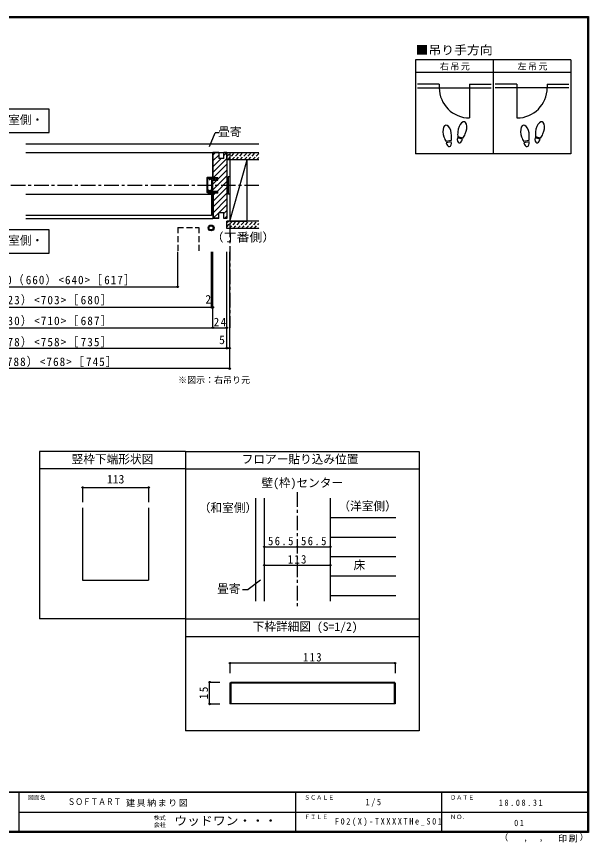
# Model space of a CAD drawing. Units: millimetres at full size, sheet at 1:5, with parts at other scales. Extents: x -973 to 977, y -718 to 696.
# Drawn here: x -3 to 977, y -718 to 696 of the extents above; entities that cross this region are included whole.
import ezdxf
from ezdxf.enums import TextEntityAlignment as Align

# ---------------------------------------------------------------- set-up
doc = ezdxf.new("R2010")
doc.units = ezdxf.units.MM
doc.header["$LTSCALE"] = 5
doc.header["$PDMODE"] = 32
doc.header["$PDSIZE"] = 2.5
for name, pattern in [('CHAIN1', [8, 5, -1, 1, -1]), ('DASHED1', [1.8, 1.2, -0.6]), ('DASHED2', [3, 2, -1])]:
    doc.linetypes.add(name, pattern=pattern)
for name, color, linetype in [('0-0_補助線', 7, 'Continuous'), ('0-1_通り芯', 4, 'CHAIN1'), ('0-2_柱', 3, 'Continuous'), ('0-3_仕上げ', 2, 'Continuous'), ('0-4_枠', 3, 'Continuous'), ('0-6_扉', 6, 'Continuous'), ('0-7_金物', 7, 'Continuous'), ('0-8_戸当り', 7, 'Continuous'), ('0-A_文字', 7, 'Continuous'), ('0-B_寸法', 7, 'Continuous'), ('0-C_ハッチ', 4, 'Continuous'), ('1-4_枠', 3, 'Continuous'), ('1-B_寸法', 4, 'Continuous'), ('F-0_補助線', 7, 'Continuous'), ('F-1_枠', 6, 'Continuous'), ('F-A_文字', 7, 'Continuous')]:
    doc.layers.add(name, color=color, linetype=linetype)
doc.styles.add('HGP明朝B', font='')
doc.styles.add('ＭＳ ゴシック', font='')
doc.styles.get('HGP明朝B').set_extended_font_data('HGP明朝B')
doc.styles.get('ＭＳ ゴシック').set_extended_font_data('MS Gothic')

# ---------------------------------------------------------------- blocks, each defined once
blk = doc.blocks.new('01')
at = {"layer": '0-0_補助線'}
for p, q in [((-5.765, 14.562), (-5.765, -9.938)), ((-4.765, 15.562), (3.935, 15.562)), ((4.133, 15.036), (2.233, 13.586)), ((11.735, 12.512), (8.735, 14.412)), ((-4.265, -8.938), (-4.265, 14.062)), ((-4.265, 14.062), (-2.165, 14.062)), ((-2.165, 14.062), (-2.165, 12.062)), ((-2.165, 12.062), (-0.965, 12.062)), ((-0.965, 14.062), (1.735, 14.062)), ((-0.965, 12.062), (-0.965, 14.062)), ((1.348, 14.049), (-0.37, 13.576)), ((0.901, 12.76), (0.04, 12.448)), ((1.735, 13.812), (1.735, 14.062)), ((1.735, 13.762), (1.735, 13.512)), ((4.235, 13.512), (1.735, 13.512)), ((2.235, 12.312), (1.735, 12.312)), ((2.735, -6.438), (2.735, 11.812)), ((4.235, 13.262), (4.235, 13.512)), ((8.735, 11.762), (4.235, 11.762)), ((8.735, 11.012), (11.735, 12.512)), ((8.735, 11.012), (8.735, 11.762)), ((-5.265, -10.438), (1.735, -10.438)), ((0.93, -13.548), (-5.265, -10.438)), ((-4.265, -8.938), (-0.265, -8.938)), ((-1.282, -8.784), (-3.773, -8.007)), ((1.244, -12.923), (-3.705, -10.438)), ((-0.734, -7.488), (-3.356, -6.67)), ((-0.265, -8.889), (-0.265, -8.938)), ((2.235, -6.938), (0.275, -6.938)), ((1.735, -9.738), (0.532, -8.486)), ((1.735, -10.438), (1.735, -9.738)), ((2.835, -11.938), (2.835, -9.438)), ((3.535, -11.938), (3.535, -10.438)), ((3.535, -10.438), (8.735, -10.438)), ((8.735, -8.188), (8.735, -8.938)), ((8.735, -10.438), (8.735, -11.588))]:
    blk.add_line(p, q, dxfattribs=at)
for points in [[(4.235, 13.262), (8.735, 13.262), (8.735, 14.412)], [(8.735, -8.938), (4.235, -8.938), (4.235, 11.762)], [(3.535, -10.438), (3.535, -9.438), (2.735, -9.438), (2.735, -8.338), (0.398, -8.338)], [(8.735, -8.188), (11.735, -9.688), (8.735, -11.588)]]:
    blk.add_lwpolyline(points, dxfattribs=at)
for centre, radius, start, end in [((-4.765, 14.562), 1, 90, 180), ((3.935, 15.262), 0.3, 311.34778, 90), ((-0.165, 13.012), 0.6, 106.79003, 180), ((-0.165, 13.012), 0.6, 180, 293.33765), ((1.735, 13.312), 1, 213.47738, 270), ((1.435, 13.762), 0.3, 0, 106.79003), ((2.035, 13.812), 0.3, 180, 311.34778), ((2.235, 11.812), 0.5, 0, 90), ((-5.265, -9.938), 0.5, 180, 270), ((-3.565, -7.338), 0.7, 72.67017, 252.67017), ((-0.925, -7.638), 1.2, 252.67017, 311.40962), ((0.275, -8.138), 1.2, 90, 147.21126), ((0.235, -8.889), 0.5, 53.61521, 180), ((0.398, -9.138), 0.8, 90, 131.40962), ((1.735, -11.938), 1.8, 243.42485, 360), ((1.735, -11.938), 1.1, 243.42485, 360), ((2.235, -6.438), 0.5, 270, 0)]:
    blk.add_arc(centre, radius, start, end, dxfattribs=at)

msp = doc.modelspace()

# ---------------------------------------------------------------- linework, layer by layer
at = {"layer": '0-1_通り芯'}
for p, q in [((362.506, 463), (362.506, 163.184)), ((412.506, 406.5), (-409.2, 406.5)), ((478.153, -118.5), (478.153, -315.007))]:
    msp.add_line(p, q, dxfattribs=at)
at = {"layer": '0-2_柱', "color": 7}
msp.add_line((362.506, 345.684), (392.506, 450.684), dxfattribs=at)
at = {"layer": '0-2_柱'}
msp.add_lwpolyline([(392.506, 450.684), (362.506, 450.684), (362.506, 345.684), (392.506, 345.684)], close=True, dxfattribs=at)
at = {"layer": '0-3_仕上げ'}
for p, q in [((13.153, 478), (412.506, 478)), ((333.432, 463), (412.506, 463)), ((357.506, 450.684), (357.506, 463)), ((412.506, 450.684), (357.506, 450.684)), ((412.506, 345.684), (357.506, 345.684)), ((357.506, 333.184), (357.506, 345.684)), ((412.506, 333.184), (357.506, 333.184)), ((406.653, -128.5), (406.653, -305.007))]:
    msp.add_line(p, q, dxfattribs=at)
at = {"layer": '0-3_仕上げ', "color": 4}
for p, q in [((534.653, -161.801), (646.653, -161.801)), ((534.653, -195.103), (646.653, -195.103)), ((534.653, -228.404), (646.653, -228.404)), ((534.653, -261.706), (646.653, -261.706)), ((534.653, -295.007), (646.653, -295.007))]:
    msp.add_line(p, q, dxfattribs=at)
at = {"layer": '0-4_枠', "color": 4}
for p, q in [((13.153, 463), (333.432, 463)), ((13.153, 350), (333.432, 350)), ((110.653, -110.266), (110.653, -135.266))]:
    msp.add_line(p, q, dxfattribs=at)
at = {"layer": '0-4_枠'}
for p, q in [((343.506, 463), (333.506, 463)), ((333.506, 419.5), (333.506, 463)), ((343.506, 462.5), (334.006, 462.5)), ((334.006, 419.5), (334.006, 462.5)), ((343.506, 463), (343.506, 453)), ((352.506, 453), (343.506, 453)), ((352.506, 453), (352.506, 463)), ((357.506, 463), (352.506, 463)), ((333.506, 397.2), (333.506, 415.8)), ((333.506, 397.2), (342.006, 397.2)), ((342.006, 393.5), (342.006, 397.2)), ((342.006, 393.5), (333.506, 393.5)), ((333.506, 393.5), (333.506, 350)), ((334.006, 393.5), (334.006, 350.5)), ((343.506, 350), (343.506, 360)), ((352.506, 360), (343.506, 360)), ((343.506, 350), (333.506, 350)), ((343.506, 350.5), (334.006, 350.5)), ((36.653, -48.5), (36.653, -335.007)), ((286.653, -48.5), (36.653, -48.5)), ((286.653, -48.5), (286.653, -335.007)), ((286.653, -78.5), (36.653, -78.5)), ((421.653, -128.5), (421.653, -305.007)), ((534.653, -128.5), (534.653, -305.007)), ((110.653, -145.266), (110.653, -268.925)), ((223.653, -145.266), (223.653, -268.925)), ((110.653, -268.925), (223.653, -268.925)), ((286.653, -335.007), (36.653, -335.007))]:
    msp.add_line(p, q, dxfattribs=at)
for points in [[(357.506, 463), (357.506, 350), (352.506, 350), (352.506, 360)], [(333.506, 415.8), (342.006, 415.8), (342.006, 419.5), (333.506, 419.5)]]:
    msp.add_lwpolyline(points, dxfattribs=at)
at = {"layer": '0-4_枠', "color": 4}
msp.add_lwpolyline([(110.653, -110.266), (223.653, -110.266), (223.653, -135.266)], dxfattribs=at)
at = {"layer": '0-4_枠', "color": 7}
for p in [(110.653, -110.266), (223.653, -110.266)]:
    msp.add_point(p, dxfattribs=at)
at = {"layer": '0-6_扉'}
for p, q in [((331.506, 391), (13.153, 391)), ((331.506, 391), (331.506, 355)), ((331.506, 355), (13.153, 355))]:
    msp.add_line(p, q, dxfattribs=at)
at = {"layer": '0-6_扉', "linetype": 'DASHED2'}
msp.add_line((273.512, 334.908), (273.512, 293.184), dxfattribs=at)
msp.add_lwpolyline([(273.512, 334.908), (309.512, 334.908), (309.512, 293.184)], dxfattribs=at)
at = {"layer": '0-7_金物'}
for p, q in [((358.006, 415.5), (357.506, 415.5)), ((360.006, 416.5), (358.006, 416.5)), ((358.006, 416.5), (358.006, 396.5)), ((360.006, 421.5), (360.006, 391.5)), ((362.506, 421.5), (360.006, 421.5)), ((362.506, 421.5), (362.506, 391.5)), ((358.006, 397.5), (357.506, 397.5)), ((360.006, 396.5), (358.006, 396.5)), ((362.506, 391.5), (360.006, 391.5))]:
    msp.add_line(p, q, dxfattribs=at)
for radius in [5, 3.5]:
    msp.add_circle((330.555, 333.957), radius, dxfattribs=at)
at = {"layer": '0-8_戸当り', "color": 2}
for p, q in [((721.239, 580.308), (684.139, 580.308)), ((721.239, 580.308), (721.239, 574.008)), ((773.039, 580.308), (773.039, 522.208)), ((773.039, 580.308), (810.139, 580.308)), ((854.239, 580.308), (817.139, 580.308)), ((854.239, 580.308), (854.239, 522.208)), ((906.039, 580.308), (906.039, 574.008)), ((906.039, 580.308), (943.139, 580.308)), ((684.139, 574.008), (810.139, 574.008)), ((943.139, 574.008), (817.139, 574.008))]:
    msp.add_line(p, q, dxfattribs=at)
at = {"layer": '0-8_戸当り', "color": 3}
for p, q in [((741.457, 483.378), (732.811, 481.853)), ((741.822, 481.31), (733.175, 479.785)), ((760.924, 485.706), (752.444, 487.978)), ((761.468, 487.735), (752.987, 490.007)), ((874.457, 483.378), (865.811, 481.853)), ((874.822, 481.31), (866.175, 479.785)), ((893.924, 485.706), (885.444, 487.978)), ((894.468, 487.735), (885.987, 490.007))]:
    msp.add_line(p, q, dxfattribs=at)
at = {"layer": '0-8_戸当り', "color": 2}
for centre, start, end in [((773.039, 574.008), 180, 270), ((854.239, 574.008), 270, 0)]:
    msp.add_arc(centre, 51.8, start, end, dxfattribs=at)
at = {"layer": '0-8_戸当り', "color": 3}
for centre, major_axis, ratio, start_param, end_param in [((734.795, 495.877), (-2.445, 13.867), 0.5, 4.34059143, 8.22577918), ((760.713, 501.878), (3.644, 13.601), 0.5, 4.34059143, 8.22577918), ((867.795, 495.877), (-2.445, 13.867), 0.5, 4.34059143, 8.22577918), ((893.713, 501.878), (3.644, 13.601), 0.5, 4.34059143, 8.22577918), ((760.609, 501.489), (4.416, 16.48), 0.4, 1.85063327, 2.44287679), ((760.609, 501.489), (4.416, 16.48), 0.4, 3.84030852, 4.43255203), ((893.609, 501.489), (4.416, 16.48), 0.4, 1.85063327, 2.44287679), ((893.609, 501.489), (4.416, 16.48), 0.4, 3.84030852, 4.43255203), ((734.865, 495.481), (-2.963, 16.802), 0.4, 1.85063327, 2.44287679), ((737.498, 480.548), (-1.27, 7.205), 0.6, 1.57079633, 4.71238898), ((734.865, 495.481), (-2.963, 16.802), 0.4, 3.84030852, 4.43255203), ((756.684, 486.842), (1.894, 7.067), 0.6, 1.57079633, 4.71238898), ((867.865, 495.481), (-2.963, 16.802), 0.4, 1.85063327, 2.44287679), ((870.498, 480.548), (-1.27, 7.205), 0.6, 1.57079633, 4.71238898), ((867.865, 495.481), (-2.963, 16.802), 0.4, 3.84030852, 4.43255203), ((889.684, 486.842), (1.894, 7.067), 0.6, 1.57079633, 4.71238898)]:
    msp.add_ellipse(centre, major_axis=major_axis, ratio=ratio, start_param=start_param, end_param=end_param, dxfattribs=at)
at = {"layer": '0-A_文字', "color": 3}
for p, q in [((946.639, 621.667), (680.639, 621.667)), ((680.639, 621.667), (680.639, 460.667)), ((813.639, 621.667), (813.639, 460.667)), ((946.639, 621.667), (946.639, 460.667)), ((680.639, 600.667), (946.639, 600.667)), ((946.639, 460.667), (680.639, 460.667)), ((286.653, -48.5), (286.653, -526.5)), ((286.653, -48.5), (686.653, -48.5)), ((286.653, -78.5), (686.653, -78.5)), ((286.653, -335.007), (686.653, -335.007)), ((286.653, -365.026), (686.653, -365.026))]:
    msp.add_line(p, q, dxfattribs=at)
at = {"layer": '0-A_文字'}
for p, q in [((53.153, 537.277), (-46.847, 537.277)), ((327.63, 473.26), (337.593, 496.982)), ((344.186, 496.982), (337.593, 496.982)), ((415.153, -269.016), (394.073, -284.825)), ((384.229, -284.825), (394.073, -284.825))]:
    msp.add_line(p, q, dxfattribs=at)
msp.add_lwpolyline([(-46.847, 497.277), (53.153, 497.277), (53.153, 537.277)], dxfattribs=at)
msp.add_lwpolyline([(53.153, 330.908), (-46.847, 330.908), (-46.847, 290.908), (53.153, 290.908)], close=True, dxfattribs=at)
at = {"layer": '0-A_文字', "color": 3}
msp.add_lwpolyline([(686.653, -48.5), (686.653, -526.5), (286.653, -526.5)], dxfattribs=at)
at = {"layer": '0-B_寸法', "color": 4}
for p, q in [((273.512, 233.184), (273.512, 293.184)), ((331.506, 198.184), (331.506, 293.184)), ((333.506, 163.184), (333.506, 293.184)), ((357.506, 128.184), (357.506, 293.184)), ((362.506, 93.184), (362.506, 293.184)), ((-320.2, 233.184), (273.512, 233.184)), ((-330.2, 198.184), (333.506, 198.184)), ((-354.2, 163.184), (357.506, 163.184)), ((-359.2, 128.184), (362.506, 128.184)), ((362.506, 93.184), (-359.2, 93.184)), ((421.653, -211.753), (534.653, -211.753)), ((421.653, -243.138), (534.653, -243.138))]:
    msp.add_line(p, q, dxfattribs=at)
at = {"layer": '0-B_寸法'}
for p in [(273.512, 233.184), (331.506, 198.184), (333.506, 198.184), (333.506, 163.184), (357.506, 163.184), (357.506, 128.184), (362.506, 128.184), (362.506, 93.184), (421.653, -211.753), (478.153, -211.753), (534.653, -211.753), (421.653, -243.138), (534.653, -243.138)]:
    msp.add_point(p, dxfattribs=at)
at = {"layer": '0-C_ハッチ'}
for p, q in [((334.006, 459.115), (337.392, 462.5)), ((334.006, 449.215), (343.506, 458.715)), ((334.006, 439.316), (347.691, 453)), ((334.006, 429.416), (357.506, 452.916)), ((352.506, 457.816), (357.506, 462.816)), ((334.006, 419.517), (357.506, 443.017)), ((342.006, 417.617), (357.506, 433.117)), ((333.506, 399.218), (357.506, 423.218)), ((333.506, 409.117), (340.189, 415.8)), ((341.388, 397.2), (357.506, 413.318)), ((334.006, 379.919), (357.506, 403.419)), ((334.006, 370.019), (357.506, 393.519)), ((334.006, 389.818), (337.688, 393.5)), ((334.006, 360.12), (357.506, 383.62)), ((343.786, 360), (357.506, 373.72)), ((334.286, 350.5), (343.506, 359.72)), ((352.506, 358.821), (357.506, 363.821)), ((353.585, 350), (357.506, 353.921))]:
    msp.add_line(p, q, dxfattribs=at)
at = {"layer": '0-C_ハッチ', "linetype": 'DASHED1'}
for p, q in [((357.506, 456.201), (364.49, 463.184)), ((359.061, 450.684), (371.561, 463.184)), ((366.132, 450.684), (378.632, 463.184)), ((373.203, 450.684), (385.703, 463.184)), ((380.274, 450.684), (392.774, 463.184)), ((387.345, 450.684), (399.845, 463.184)), ((394.416, 450.684), (406.916, 463.184)), ((401.487, 450.684), (412.506, 461.703)), ((408.558, 450.684), (412.506, 454.632)), ((357.506, 335.993), (367.198, 345.684)), ((357.506, 343.064), (360.127, 345.684)), ((361.769, 333.184), (374.269, 345.684)), ((368.84, 333.184), (381.34, 345.684)), ((375.911, 333.184), (388.411, 345.684)), ((382.982, 333.184), (395.482, 345.684)), ((390.053, 333.184), (402.553, 345.684)), ((397.124, 333.184), (409.624, 345.684)), ((404.195, 333.184), (412.506, 341.495)), ((411.267, 333.184), (412.506, 334.424))]:
    msp.add_line(p, q, dxfattribs=at)
at = {"layer": '1-4_枠'}
for p, q in [((362.903, -445.031), (362.903, -480.763)), ((364.153, -444.513), (364.153, -480.763)), ((645.403, -445.031), (643.635, -443.263)), ((645.403, -445.031), (645.403, -480.763)), ((645.403, -480.763), (362.903, -480.763))]:
    msp.add_line(p, q, dxfattribs=at)
for points in [[(362.903, -445.031), (364.671, -443.263), (643.635, -443.263)], [(364.153, -444.513), (644.153, -444.513), (644.153, -480.763)]]:
    msp.add_lwpolyline(points, dxfattribs=at)
at = {"layer": '1-B_寸法'}
for p, q in [((645.403, -410.763), (362.903, -410.763)), ((362.903, -410.763), (362.903, -428.263)), ((645.403, -410.763), (645.403, -428.263)), ((327.903, -480.763), (327.903, -443.263)), ((327.903, -443.263), (345.403, -443.263)), ((327.903, -480.763), (345.403, -480.763))]:
    msp.add_line(p, q, dxfattribs=at)
at = {"layer": '1-B_寸法', "color": 7}
for p in [(362.903, -410.763), (645.403, -410.763), (327.903, -443.263), (327.903, -480.763)]:
    msp.add_point(p, dxfattribs=at)
at = {"layer": 'F-1_枠'}
for p, q in [((-973.347, 695.833), (976.653, 695.833)), ((-973.347, 695), (976.653, 695)), ((-973.347, 694.167), (976.653, 694.167)), ((974.986, 695.833), (974.986, -700.833)), ((975.82, 695.833), (975.82, -700.833)), ((976.653, 695.833), (976.653, -700.833)), ((976.653, -631.667), (-973.347, -631.667)), ((976.653, -632.5), (-973.347, -632.5)), ((1.653, -632.5), (1.653, -699.167)), ((474.986, -632.5), (474.986, -699.167)), ((724.986, -632.5), (724.986, -699.167)), ((1.653, -665.833), (974.986, -665.834)), ((976.653, -699.167), (-973.347, -699.167)), ((976.653, -700), (-973.347, -700)), ((976.653, -700.833), (-973.347, -700.833))]:
    msp.add_line(p, q, dxfattribs=at)

# ---------------------------------------------------------------- block references
at = {"layer": '0-0_補助線'}
msp.add_blockref('01', (329.271, 405.088), dxfattribs=at)

# ---------------------------------------------------------------- texts
at = {"layer": '0-4_枠', "color": 7, "style": 'ＭＳ ゴシック'}
for s, p in [('竪枠下端形状図', (91.653, -73.5)), ('113', (152.153, -107.766))]:
    msp.add_text(s, height=14.66, dxfattribs=at).set_placement(p, align=Align.BOTTOM_LEFT)
at = {"layer": '0-A_文字', "style": 'ＭＳ ゴシック', "width": 1.1}
for s, p in [('■吊り手方向', (680.639, 626.667)), ('（丁番側）', (330.188, 306.29))]:
    msp.add_text(s, height=14.66, dxfattribs=at).set_placement(p, align=Align.BOTTOM_LEFT)
at = {"layer": '0-A_文字', "style": 'ＭＳ ゴシック'}
for s, height, p in [('和室側・', 14.66, (-36.847, 507.277)), ('畳寄', 14.66, (342.593, 486.982)), ('洋室側・', 14.66, (-36.847, 300.908)), ('※図示：右吊り元', 11, (274.044, 64.935)), ('フロアー貼り込み位置', 14.66, (382.903, -73.5)), ('壁(枠)センター', 14.66, (416.653, -114.091)), ('（和室側）', 14.66, (309.413, -156.697)), ('（洋室側）', 14.66, (548.408, -153.895)), ('床', 14.66, (574.428, -255.055)), ('畳寄', 14.66, (340.801, -295.266)), ('下枠詳細図 (S=1/2)', 14.66, (401.653, -360.016))]:
    msp.add_text(s, height=height, dxfattribs=at).set_placement(p, align=Align.BOTTOM_LEFT)
at = {"layer": '0-A_文字', "char_height": 11, "attachment_point": 7, "style": 'ＭＳ ゴシック'}
for s, insert in [('\\T1.17;右吊元', (722.139, 603.667)), ('\\T1.17;左吊元', (855.139, 603.667))]:
    msp.add_mtext(s, dxfattribs=dict(at, insert=insert))
at = {"layer": '0-B_寸法', "style": 'ＭＳ ゴシック'}
for s, p in [('2', (320.756, 200.184)), ('5', (344.269, 130.684))]:
    msp.add_text(s, height=14.66, dxfattribs=at).set_placement(p, align=Align.BOTTOM_LEFT)
at = {"layer": '0-B_寸法', "char_height": 14.66, "attachment_point": 7, "style": 'ＭＳ ゴシック'}
for s, insert in [('\\T1.18;\\W0.95;有効開口寸法＝730（660）<640>［617］', (-199.597, 235.684)), ('\\T1.2;\\W0.95;ＤＷ＝793（723）<703>［680］', (-154.597, 201.337)), ('\\T1.2;\\W0.95;枠内＝800（730）<710>［687］', (-154.597, 165.684)), ('\\T1.27;\\W0.95;24', (334.881, 165.684)), ('\\T1.2;\\W0.95;枠外＝848（778）<758>［735］', (-154.597, 129.491)), ('\\T1.19;\\W0.95;ＲＯＷ＝858（788）<768>［745］', (-165.847, 95.684)), ('\\T1.28;\\W0.9;56.5', (428.028, -209.253)), ('\\T1.28;\\W0.9;56.5', (484.528, -209.253)), ('\\T1.27;\\W0.9;113', (461.903, -240.638))]:
    msp.add_mtext(s, dxfattribs=dict(at, insert=insert))
at = {"layer": '1-B_寸法', "color": 7, "insert": (487.903, -408.263), "char_height": 14.66, "attachment_point": 7, "style": 'ＭＳ ゴシック'}
msp.add_mtext('\\T1.27;\\W0.9;113', dxfattribs=at)
at = {"layer": '1-B_寸法', "color": 7, "insert": (325.403, -472.638), "char_height": 14.66, "attachment_point": 7, "rotation": 90, "style": 'ＭＳ ゴシック'}
msp.add_mtext('\\T1.27;\\W0.95;15', dxfattribs=at)
at = {"layer": 'F-0_補助線', "style": 'HGP明朝B', "width": 0.85}
msp.add_text('ＳＯＦＴＡＲＴ', height=11, dxfattribs=at).set_placement((84.986, -656.798), align=Align.BOTTOM_LEFT)
at = {"layer": 'F-0_補助線', "insert": (185.035, -656.798), "char_height": 11, "attachment_point": 7, "style": 'ＭＳ ゴシック'}
msp.add_mtext('\\T1.17;建具納まり図', dxfattribs=at)
at = {"layer": 'F-A_文字', "style": 'ＭＳ ゴシック'}
for s, height, p in [('図面名', 7.331, (16.653, -646.667)), ('ＳＣＡＬＥ', 7.331, (489.986, -646.667)), ('ＤＡＴＥ', 7.331, (739.986, -646.667)), ('株式', 7.331, (232.486, -681.5)), ('ＦＩＬＥ', 7.331, (489.986, -680)), ('ＮＯ．', 7.331, (739.986, -680.001)), ('会社', 7.331, (232.486, -693.5)), ('（', 11, (823.992, -718.052)), ('）', 11, (961.387, -717.355)), (',', 11, (865.199, -718.052)), (',', 11, (891.686, -717.588))]:
    msp.add_text(s, height=height, dxfattribs=at).set_placement(p, align=Align.BOTTOM_LEFT)
at = {"layer": 'F-A_文字', "style": 'ＭＳ ゴシック', "width": 1.1}
msp.add_text('ウッドワン・・・', height=14.66, dxfattribs=at).set_placement((267.486, -692.5), align=Align.BOTTOM_LEFT)
at = {"layer": 'F-A_文字', "char_height": 11, "attachment_point": 7, "style": 'ＭＳ ゴシック'}
for s, insert in [('\\T1.38;\\W0.9;1/5', (594.986, -656.667)), ('\\T1.39;\\W0.85;18.08.31', (823.111, -655.417)), ('\\T1.4;\\W0.85;F02(X)-TXXXXTHe_S01', (542.486, -690.001)), ('\\T1.36;\\W0.9;01', (849.361, -690.001)), ('\\T1.17;印刷', (924.678, -717.82))]:
    msp.add_mtext(s, dxfattribs=dict(at, insert=insert))

doc.saveas('drawing.dxf')
